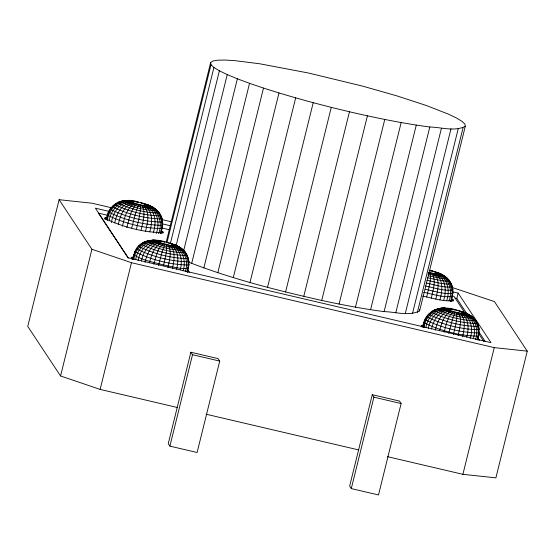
<?xml version="1.0" encoding="UTF-8"?>
<svg xmlns="http://www.w3.org/2000/svg" width="555" height="555" viewBox="0 0 555 555"><rect width="100%" height="100%" fill="white"/><g stroke="black" fill="none" stroke-linecap="round" stroke-linejoin="round"><path stroke-width="0.83" d="M160.804 233.433L162.65 224.796L161.012 233.204M187.25 272.311L188.908 264.451L187.458 272.082M451.021 301.358L452.873 292.721L451.229 301.129M478.75 334.783L479.125 332.376L477.675 340.014M166.694 242.847L166.639 242.313C154.623 237.713 136.724 239.857 133.984 254.918C142.829 260.538 153.693 262.161 163.656 265.006C164.953 258.269 167.346 251.325 166.493 244.429L160.471 242.771L156.607 241.064C150.197 239.587 143.204 241.702 138.66 246.441C153.77 253.781 171.446 258.464 188.228 258.54C186.959 252.622 182.151 247.953 176.712 245.581C172.522 243.527 161.117 241.085 168.748 242.875L168.005 242.75M111.506 207.771L92.102 203.227L59.108 199.696L27.75 326.396L60.564 375.964L100.129 389.409L177.218 407.453M60.564 375.964L91.922 249.264L59.108 199.696M104.708 219.079L105.006 217.872L107.601 217.387M105.873 217.511L105.429 219.322L107.15 219.197M106.567 219.371C107.337 203.394 124.993 196.914 138.244 202.138C148.927 204.094 161.894 209.471 162.601 222.083C144.917 222 126.283 217.067 110.362 209.332L110.348 208.805M106.581 219.919C107.649 212.683 111.513 205.579 118.25 202.242L122.294 201.042L123.869 201.111M107.42 220.661C108.072 208.562 121.156 197.212 132.999 202.707C138.008 204.164 143.245 206.099 148.497 205.836C155.962 207.709 161.803 214.424 162.601 222.083M109.259 220.8C110.383 210.192 119.915 199.897 131.181 201.964M111.458 222.631C112.665 212.454 120.553 200.924 131.979 202.311M114.719 223.02C116.252 213.828 122.315 202.332 132.999 202.707M118.375 224.269C120.241 215.812 124.23 204.164 134.22 203.116M122.315 226.322C124.584 218.191 126.589 206.668 135.593 203.546M126.797 227.605C129.253 219.607 130.272 209.533 137.092 203.969M131.681 228.063L135.878 212.156L138.653 204.386M136.44 229.229C138.098 221.223 141.067 213.009 140.242 204.774M131.681 258.977L132.132 257.166L133.852 257.041M100.129 389.409L131.48 262.709L91.922 249.264M132.818 259.025L133.97 254.37L134.789 254.03M132.832 259.574C133.901 252.338 137.765 245.234 144.508 241.897M133.866 259.539C134.9 248.467 145.535 238.754 156.885 241.314M141.13 230.276C142.663 222.312 146.305 212.614 141.803 205.121M135.704 259.678C136.96 249.327 146.52 239.614 157.433 241.619M138.098 260.739C139.471 251.02 147.512 240.627 158.231 241.973M145.597 231.185C147.505 223.068 150.426 211.746 143.294 205.426M141.358 261.127C142.996 252.4 149.233 241.945 159.257 242.362M149.718 231.914C152.23 223.415 153.513 210.914 144.668 205.669M145.015 262.369C146.888 254.37 151.085 243.666 160.471 242.771M153.353 232.455C156.496 223.415 155.816 210.241 145.882 205.85M156.212 233.558C160.076 223.804 157.856 209.846 146.895 205.954M149.337 262.876C151.466 255.668 153.839 245.747 161.852 243.201M158.584 233.662C162.879 223.45 159.091 209.381 147.685 205.988M160.201 233.544C164.78 223.02 159.889 208.957 148.227 205.954M153.818 264.159C156.031 257.145 157.245 248.362 163.343 243.624M161.006 230.602L162.171 231.255L161.72 233.065L160.555 232.413M162.768 233.253L163.066 232.046L162.171 231.255M158.508 265.394L162.129 251.81L164.904 244.04M166.216 242.126L210.657 62.542L212.905 61.022L217.699 60.19L224.948 60.044L234.487 60.606L259.664 63.763L308.531 73.024L362.72 86.15L396.95 95.897L426.406 105.526L448.697 114.254L456.564 118.055L462.017 121.372L464.937 124.147L465.284 126.311L419.594 310.932C408.875 316.44 395.618 311.868 384.109 311.619C363.15 308.885 342.379 304.868 321.72 300.449C276.674 290.265 231.664 278.915 188.561 262.126M166.972 242.611L210.997 64.706L210.657 62.542M170.316 243.707L213.925 67.481L210.997 64.706M167.957 267.607C169.282 260.35 172.286 251.484 168.054 244.776L166.493 244.429M176.185 245.345L219.378 70.797L213.925 67.481M172.432 268.509C173.958 261.176 176.719 248.349 168.054 244.776M176.545 269.244C178.738 261.273 179.092 248.092 169.546 245.081M183.636 250.825L227.245 74.599L219.378 70.797M180.188 269.779C182.9 261.134 180.999 247.932 170.919 245.324M183.046 270.882C186.411 261.481 182.845 247.939 172.133 245.504M185.217 271.763C189.165 261.759 184.371 247.918 173.146 245.608M186.834 271.645C190.969 261.384 185.203 247.773 173.937 245.65M188.124 272.116L188.423 270.909L187.257 270.257M191.676 263.424L237.367 78.803L227.245 74.599M203.845 267.947L249.535 83.326L237.367 78.803M190.878 352.245L168.255 443.653L169.899 446.13L197.108 452.498L219.725 361.09L218.087 358.613L190.878 352.245L192.516 354.721L219.725 361.09M169.899 446.13L192.516 354.721M217.817 272.692L263.5 88.078L249.535 83.326M233.301 277.569L278.985 92.956L263.5 88.078M249.986 282.481L295.669 97.86L278.985 92.956M267.531 287.317L313.221 102.703L295.669 97.86M285.582 291.986L331.266 107.372L313.221 102.703M303.765 296.391L349.456 111.777C376.019 117.903 402.757 123.446 429.799 126.998C441.308 127.248 454.566 131.819 465.284 126.311M321.72 300.449L367.41 115.829M339.077 304.064L384.761 119.443M355.477 307.172L401.161 122.551M370.587 309.704L416.278 125.09M384.109 311.619L429.799 126.998M372.266 394.702L349.643 486.104L351.287 488.587L378.496 494.956L401.112 403.547L399.475 401.071L372.266 394.702L373.904 397.179L401.112 403.547M351.287 488.587L373.904 397.179M395.764 312.867L441.447 128.247M405.303 313.422L450.993 128.809M412.552 313.284L458.236 128.663M417.346 312.444L463.037 127.83M426.663 297.154C428.314 289.148 431.29 280.934 430.458 272.699L428.869 272.311M421.183 326.666L421.481 325.459L424.069 324.973M421.897 326.909L422.348 325.098M423.042 326.95C424.193 309.253 442.918 304.806 456.855 310.245L456.918 310.772M423.056 327.499C423.86 315.913 435.113 305.971 446.824 308.996C452.353 311.681 458.825 313.395 464.965 313.422C472.43 315.296 478.271 322.004 479.076 329.663C461.392 329.587 442.758 324.647 426.83 316.912L426.816 316.385M424.089 327.471C425.116 316.392 435.751 306.679 447.101 309.239M431.346 298.208C432.886 290.237 436.528 280.539 432.019 273.046L430.458 272.699M425.921 327.603C427.183 317.252 436.743 307.539 447.649 309.544M428.314 328.664C429.688 318.945 437.728 308.552 448.447 309.898M435.821 299.11C437.617 291.188 441.329 277.25 432.019 273.046M431.575 329.053C433.219 320.325 439.449 309.877 449.474 310.287M439.935 299.839C442.55 291.34 443.882 276.883 433.51 273.351M435.231 330.294C437.104 322.295 441.301 311.591 450.695 310.703M443.577 300.38C446.886 291.236 445.901 276.619 434.884 273.594M446.622 300.706C450.466 290.986 447.49 276.432 436.098 273.775M439.56 330.801C441.683 323.593 444.062 313.672 452.068 311.126M448.995 300.81C453.199 290.647 448.69 276.279 437.111 273.886M450.417 301.469C455.1 290.896 449.904 276.196 437.902 273.92M444.035 332.084C446.255 325.07 447.462 316.295 453.56 311.556M451.222 298.528L452.387 299.18L451.943 300.99L450.771 300.338M452.984 301.178L453.289 299.971L452.387 299.18M466.797 313.61L456.814 298.521L458.152 293.096L452.249 291.708M448.731 333.319L452.353 319.736L455.128 311.966M453.49 334.485C454.954 327.242 457.549 319.784 456.716 312.354M458.18 335.532C459.498 328.282 462.502 319.409 458.277 312.708M462.648 336.441C464.264 328.969 466.353 318.625 459.769 313.006M466.762 337.169C468.864 329.247 469.246 317.904 461.136 313.249M470.21 338.481C473.006 329.802 471.694 317.502 462.35 313.429M473.262 338.814C476.488 329.559 473.339 317.037 463.369 313.54M475.441 339.695C479.256 329.802 474.858 316.752 464.16 313.575M477.057 339.577C481.102 329.365 475.635 316.364 464.695 313.533M477.661 339.459L478.625 335.581L478.639 336.136C460.213 336.052 440.802 330.905 424.207 322.85L424.193 322.295M478.348 340.042L478.646 338.834L477.473 338.189M462.898 474.317L494.255 347.617L527.25 351.155L495.892 477.855L462.898 474.317L387.487 456.668M161.193 217.706L161.97 218.885C145.195 218.809 127.511 214.119 112.401 206.786C116.952 202.048 123.945 199.932 130.349 201.409L130.633 201.659M164.023 242.195L164.856 241.952L153.749 240.204L150.127 240.703C159.445 245.227 170.343 248.12 180.687 248.161C185.19 251.269 188.228 256.299 188.853 261.738C171.169 261.655 152.542 256.722 136.613 248.987L136.599 248.46L137.376 248.134M454.24 310.12L454.718 309.718C465.381 311.695 478.375 317.037 479.076 329.663M115.53 203.872L114.857 204.622C128.864 211.427 145.244 215.77 160.797 215.839L158.459 212.052L155.303 209.096L159.112 213.037C145.077 212.974 130.286 209.055 117.646 202.915L117.632 202.499L122.294 201.042M140.387 202.658L150.454 205.926L154.429 208.507C144.092 208.458 133.193 205.572 123.876 201.049L124.327 200.549L129.28 200.542L138.597 202.291L138.244 202.138M113.13 205.974L112.401 206.786M131.944 201.111L128.219 200.494L123.869 200.744M147.665 205.107L151.196 206.335L151.577 206.911L146.416 206.682L138.32 204.955L130.702 202.693L127.13 200.702L131.153 201.076M108.53 214.376L107.719 214.716L107.732 215.264C124.327 223.325 143.738 228.466 162.164 228.549L162.15 228.001M141.782 243.534L141.109 244.276C155.116 251.082 171.502 255.425 187.049 255.494L186.327 254.405M150.121 240.398L155.532 240.197L158.196 240.766M139.381 245.629L138.66 246.441M170.76 243.451L169.497 243.18L176.712 245.581L180.687 248.161L177.829 246.573L170.822 246.011L160.451 243.478L154.505 241.349L153.381 240.357L156.871 240.773M132.132 257.166L131.264 257.534L131.278 258.117L132.173 258.907M174.478 245.608L174.749 245.497C181.762 247.78 175.88 245.379 173.916 244.762M438.443 273.879L438.714 273.768C446.178 275.641 452.02 282.349 452.818 290.008C443.618 291.236 434.26 287.712 425.248 286.005M458.964 310.8L458.222 310.675L466.928 313.506L470.904 316.093C460.56 316.045 449.661 313.159 440.351 308.635L440.795 308.136L444.687 308.08L455.072 309.877M429.605 313.561L428.876 314.366C443.986 321.706 461.663 326.389 478.445 326.465L477.668 325.286M440.344 308.323L447.628 308.656M426.053 318.889L425.248 319.222L425.262 319.77C441.683 327.748 460.9 332.84 479.138 332.917L479.062 329.136M145.736 241.807L148.546 240.697L143.884 242.153L143.898 242.57C156.538 248.709 171.328 252.629 185.363 252.691L185.356 252.275C182.533 249.07 179.099 246.26 174.846 245.213M436.66 309.454L438.762 308.622L440.344 308.698M161.394 241.605L163.288 241.598M150.8 240.627L152.819 240.204L155.893 240.586M158.883 241.099L161.803 241.3M153.749 240.204L157.412 240.731M438.762 308.622L434.107 310.078L434.114 310.502C446.754 316.641 461.545 320.554 475.586 320.617L472.874 317.293L470.709 316.211M435.952 309.732L434.725 309.822L431.318 311.743L431.325 312.208C445.332 319.007 461.718 323.35 477.272 323.419L474.934 319.638M130.314 201.028L134.178 201.396M154.526 240.384L159.216 240.877M445.54 308.296L449.432 308.802M464.133 312.687L470.897 315.781L473.443 318.154C461.156 318.098 448.218 314.664 437.153 309.295L437.146 308.927L441.704 308.067L448.419 308.691M126.561 200.542L120.671 201.347L120.685 201.715C131.743 207.084 144.689 210.511 156.968 210.567L154.422 208.201L148.213 205.405M152.819 240.204L146.929 241.002L146.936 241.37C157.995 246.739 170.94 250.173 183.219 250.229L180.68 247.856L174.464 245.067M443.036 308.129L444.749 308.309M141.754 203.095L143.079 203.886M432.713 271.145L430.402 270.611L432.713 271.145L433.295 271.811M448.329 308.885L446.789 308.615L450.646 308.982M127.49 200.549L130.619 201.111M447.087 308.698L443.965 308.129C445.346 311.036 453.345 311.688 456.931 313.062C458.291 313.624 474.643 316.517 464.681 312.992M143.245 203.518L145.59 204.608L144.335 204.247M428.3 275.779L441.953 278.513L446.643 278.721L447.177 278.131C443.389 274.6 438.45 272.602 433.462 271.45C442.564 273.83 452.408 279.373 452.818 290.008M459.72 311.105L462.065 312.188M163.656 265.006C171.759 266.358 180.195 269.536 188.416 268.204L188.402 267.656M130.654 200.688L132.964 201.222M162.122 219.62L171.405 221.792M452.346 287.546L494.436 301.587L527.25 351.155M108.877 211.344L95.384 208.187L128.198 257.756L490.974 342.664L458.152 293.096M162.032 223.783L170.468 225.76M107.712 215.319L98.443 213.148L128.24 258.158M161.63 227.939L169.206 229.714M452.276 295.968L453.962 296.363L465.312 313.506M455.128 298.125L456.814 298.521M131.48 262.709L494.255 347.617M206.106 414.217L358.599 449.911M434.842 271.874L438.131 273.247L435.807 272.533M144.619 203.949L147.394 205.003M461.094 311.528L463.862 312.59M170.878 243.603L174.166 244.977L171.842 244.262M331.266 107.372L349.456 111.777M429.181 270.236L430.604 270.59L430.659 271.118M428.536 272.88C429.972 273.775 449.793 277.021 437.881 273.032M428.078 273.983L438.2 276.147L444.652 276.432L441.787 274.593L438.429 273.337M427.565 277.819L443.355 280.983L447.483 281.309L449.328 280.962L449.321 280.546C445.936 276.425 441.142 273.733 436.057 272.29M426.899 280.275C434.787 281.767 442.966 284.847 451.014 283.765L448.676 279.984M426.025 283.015C434.586 284.632 443.459 287.976 452.193 286.81L452.179 286.311M425.234 289.328C434.274 291.014 443.667 294.538 452.887 293.262L452.804 289.481M423.652 292.312C433.046 294.081 442.793 297.757 452.381 296.474L452.367 295.926M422.535 296.086C432.595 297.986 443.036 301.927 453.303 300.56L453.289 299.971M158.536 240.586L160.43 241.057M145.84 204.365L153.027 207.272M462.315 311.945L469.502 314.851L471.778 316.683M172.092 244.02L176.213 245.678M134.137 201.264L135.545 201.645M450.604 308.844L452.02 309.225M437.083 272.678L439.602 273.379L442.918 275.46M146.867 204.753L149.378 205.447L153.201 207.965M463.335 312.333L465.853 313.034L469.676 315.545M173.118 244.408L175.637 245.109L178.953 247.19M431.97 271.02L434.725 271.721M136.142 201.666L137.036 201.944M452.616 309.253L453.511 309.524M147.907 205.322L149.961 206.023M465.069 313.138L466.436 313.603M478.646 338.834L479.555 340.215M422.39 326.833L421.481 325.459M188.423 270.909L189.338 272.29M478.688 331.571L485.348 341.63M478.556 333.506L483.759 341.367M184.711 251.706L185.925 253.732M450.292 282.675L451.132 284.895M160.076 214.75L160.915 216.963M188.214 258.04L188.853 261.738M419.365 309.482L419.594 310.932M163.066 232.046L163.08 232.628C143.884 232.642 122.287 226.933 105.02 218.462L105.006 217.872M135.025 251.297L135.038 251.845C151.466 259.816 170.683 264.908 188.922 264.992L188.839 261.211M108.773 211.642L108.787 212.183C125.208 220.162 144.425 225.254 162.664 225.337L162.587 221.556"/></g></svg>
